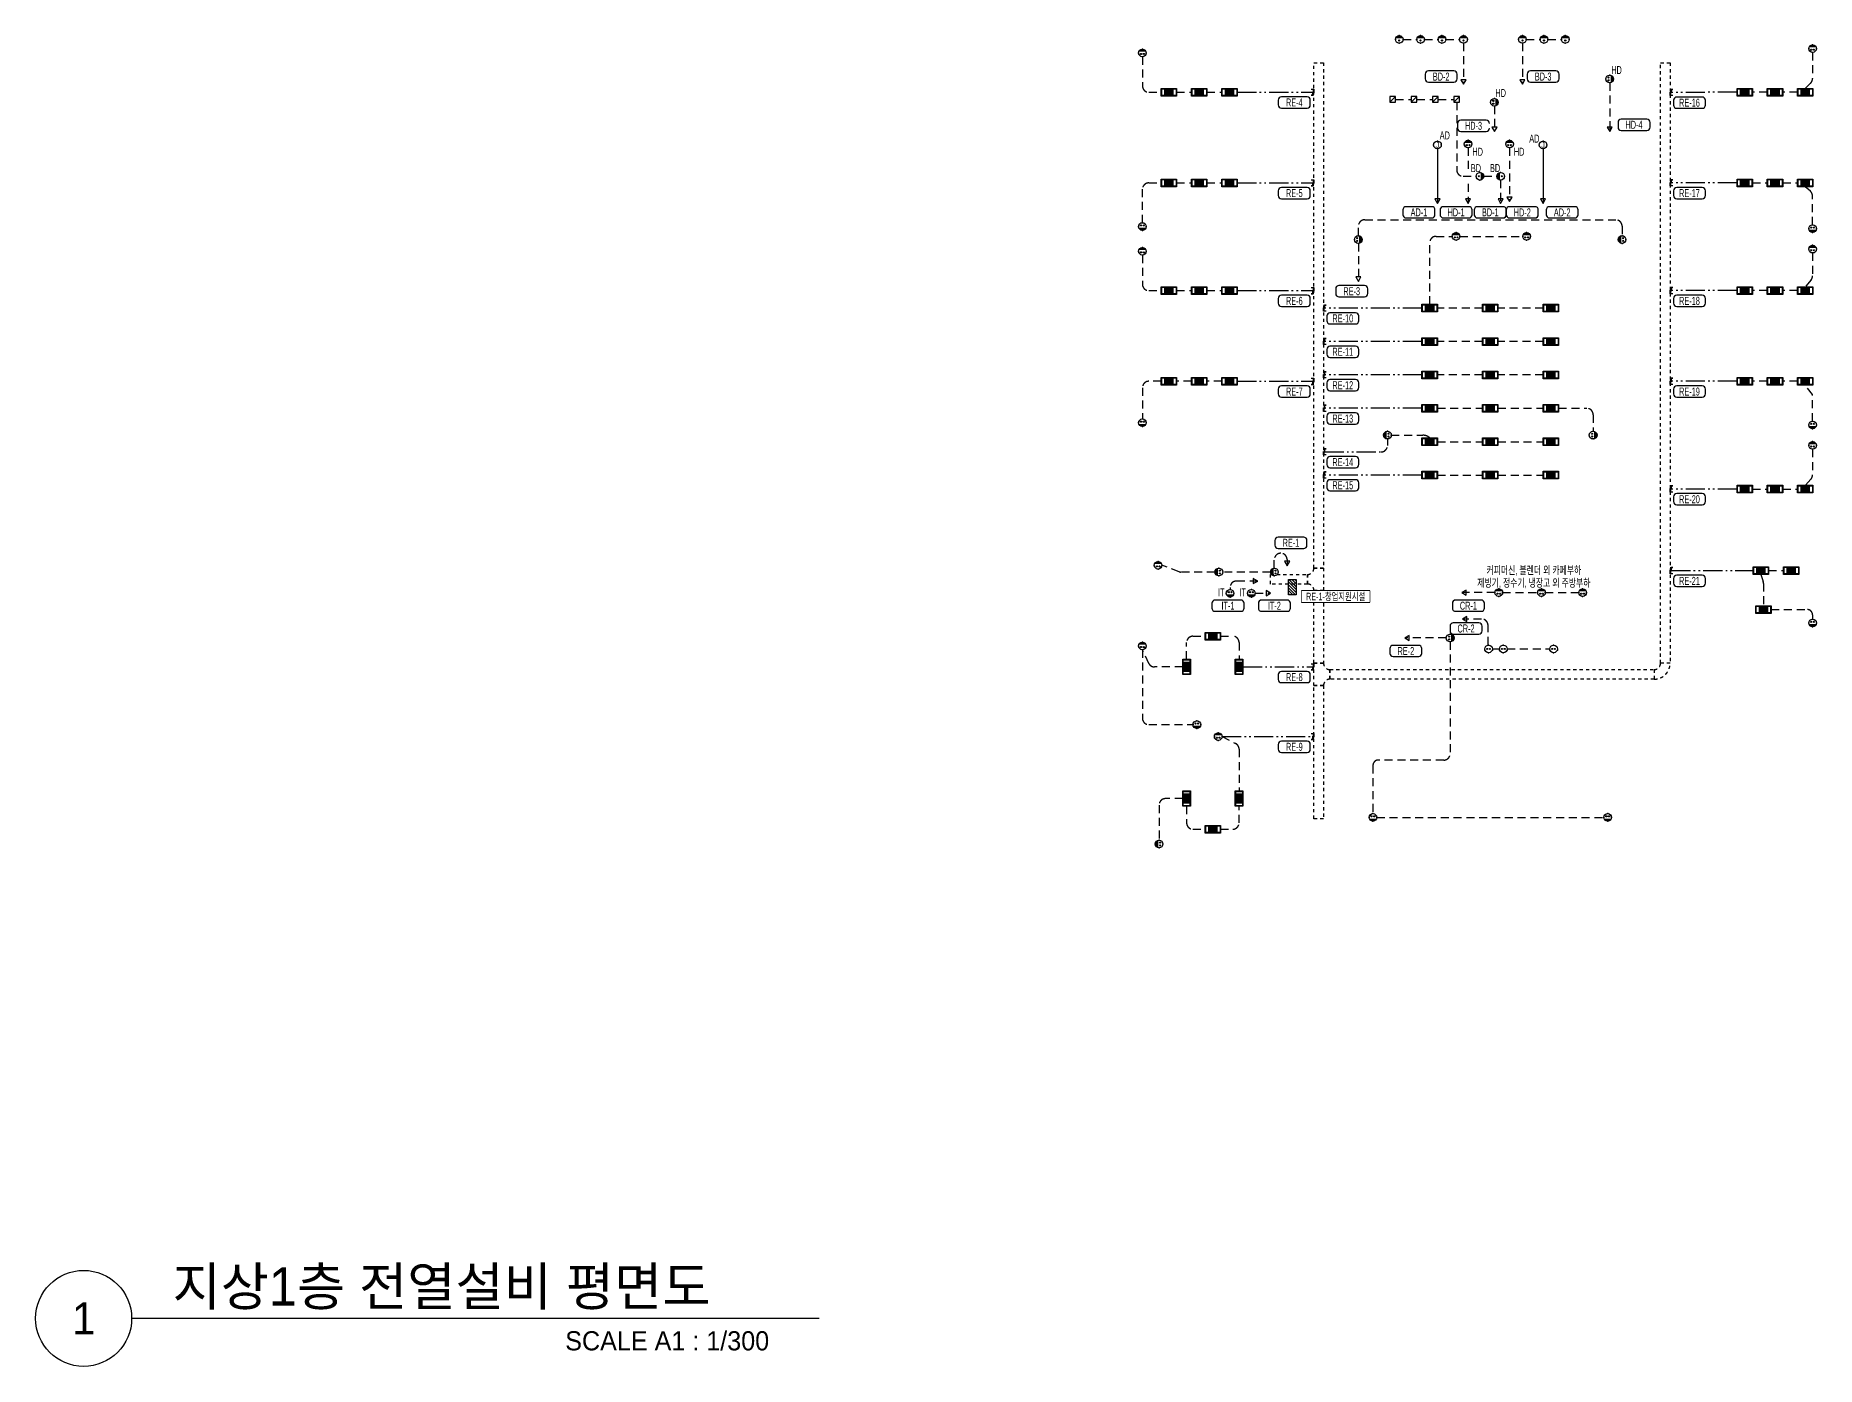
# Model space of a CAD drawing. Header units: millimetres. Extents: x 35956 to 501590, y -530175 to 1059940.
# Drawn here: x 93693 to 177134, y -347550 to -285165 of the extents above; entities that cross this region are included whole.
import ezdxf
from ezdxf.enums import TextEntityAlignment as Align

# ---------------------------------------------------------------- set-up
doc = ezdxf.new("R2010")
doc.units = ezdxf.units.MM
doc.header["$LTSCALE"] = 150
doc.set_wipeout_variables(frame=1)
for name, pattern in [('D1', [3, 1, -1, 1]), ('D2', [6.5, 2.5, -1.5, 2.5]), ('E6', [10, 6, -1, 0.5, -1, 0.5, -1])]:
    doc.linetypes.add(name, pattern=pattern)
doc.layers.get('Defpoints').update_dxf_attribs({"color": 161})
for name, color, linetype in [('------01 Distribution Panel', 3, 'Continuous'), ('------06 Receptacle', 6, 'Continuous'), ('------07 System Box', 6, 'Continuous'), ('-----20 General Symbol', 3, 'Continuous'), ('-----21 Embeded Wire in Ceiling or Wall', 4, 'Continuous'), ('-----22 Concealed Wire in Floor', 4, 'E6'), ('-----22 Embeded in Floor', 4, 'D2'), ('-----23 Concealed or Exposed Wire', 4, 'D1'), ('-----26 Electrical Cable Tray_Access Floor', 1, 'D1'), ('-----41 Drawing Title', 2, 'Continuous')]:
    doc.layers.add(name, color=color, linetype=linetype)
doc.styles.add('ELEC', font='')
doc.styles.get('ELEC').set_extended_font_data('Dotum')

# ---------------------------------------------------------------- blocks, each defined once
blk = doc.blocks.new('B02')
h = blk.add_hatch(color=256)
h.paths.add_polyline_path([(-136, 86, 0.632456), (136, 86)])
h.paths.add_polyline_path([(-75, 193, 1), (-32, 193, 1)])
h.paths.add_polyline_path([(32, 193, 1), (75, 193, 1)])
blk.add_line((-136, 86), (136, 86))
at = {"linetype": 'Continuous'}
blk.add_circle((0, 150), 150, dxfattribs=at)
for centre in [(-54, 193), (54, 193)]:
    blk.add_circle(centre, 21.4)
for p in [(-150, 150), (0, 300), (0, 0), (150, 150)]:
    blk.add_point(p)
blk = doc.blocks.new('B11')
h = blk.add_hatch(color=256)
h.dxf.hatch_style = 1
h.paths.add_polyline_path([(150, 150), (-150, 150), (-150, -150), (150, -150)])
at = {"linetype": 'Continuous'}
for points in [[(300, -150), (-300, -150), (-300, 150), (300, 150)], [(-150, 150), (150, 150), (150, -150), (-150, -150)]]:
    blk.add_lwpolyline(points, close=True, dxfattribs=at)
at = {"color": 1, "linetype": 'Continuous'}
for points in [[(-280, 130), (-170, 130), (-170, -130), (-280, -130)], [(170, 130), (280, 130), (280, -130), (170, -130)]]:
    blk.add_lwpolyline(points, close=True, dxfattribs=at)
blk = doc.blocks.new('B01')
h = blk.add_hatch(color=256)
h.paths.add_polyline_path([(21, 193, 1), (-21, 193, 1)])
h.paths.add_polyline_path([(-136, 86, 0.632456), (136, 86)])
blk.add_line((-136, 86), (136, 86))
at = {"linetype": 'Continuous'}
blk.add_circle((0, 150), 150, dxfattribs=at)
blk.add_circle((0, 193), 21.4)
for p in [(-150, 150), (0, 300), (0, 0), (150, 150)]:
    blk.add_point(p)
blk = doc.blocks.new('B17')
blk.add_line((112.5, 0), (-112.5, -225))
blk.add_lwpolyline([(112.5, 0), (-112.5, 0), (-112.5, -225), (112.5, -225)], close=True)
blk = doc.blocks.new('O04')
blk.add_circle((0, 0), 150)
for p in [(-150, 0), (0, 150), (150, 0), (0, -150)]:
    blk.add_point(p)
at = {"style": 'ELEC'}
blk.add_text('J', height=214, dxfattribs=at).set_placement((0, 0), align=Align.MIDDLE)
blk = doc.blocks.new('A02')
h = blk.add_hatch()
h.set_pattern_fill('ANSI31', color=256, scale=25, style=0)
h.set_pattern_definition([(45, (-2000, -19200), (-56.1266, 56.1266), [])])
h.paths.add_polyline_path([(-300, 300), (-300, 0), (300, 0), (300, 300)])
blk.add_lwpolyline([(300, 0), (-300, 0), (-300, 300), (300, 300)], close=True)
blk = doc.blocks.new('O07')
blk.add_lwpolyline([(-173, -100), (0, 0), (-173, 100)], close=True)
blk = doc.blocks.new('O08')
blk.add_hatch(color=256).paths.add_polyline_path([(-120, 51), (-120, 0), (120, 0), (120, 51)])
blk.add_lwpolyline([(120, 127.5), (120, 0), (-120, 0), (-120, 127.5), (-120, 51), (120, 51)])
blk = doc.blocks.new('A$C2ba48c73')
at = {"layer": '-----23 Concealed or Exposed Wire', "rotation": 180}
blk.add_blockref('O08', (0, 0), dxfattribs=at)
blk = doc.blocks.new('바닥 콘센트')
h = blk.add_hatch(color=256)
edge = h.paths.add_edge_path()
edge.add_arc((161708, -313902), 25.7, 0, 360)
edge = h.paths.add_edge_path()
edge.add_arc((161837, -313902), 25.7, 0, 360)
at = {"linetype": 'Continuous'}
blk.add_circle((161772, -313902), 180, dxfattribs=at)
for centre in [(161708, -313902), (161837, -313902)]:
    blk.add_circle(centre, 25.7)
for p in [(161772, -313722), (161592, -313954), (161772, -314082), (161952, -313954)]:
    blk.add_point(p)

msp = doc.modelspace()

# ---------------------------------------------------------------- linework, layer by layer
at = {"layer": '------01 Distribution Panel', "color": 1, "elevation": 0}
msp.add_lwpolyline([(153008, -311721), (156209, -311721), (156209, -311196), (153008, -311196)], close=True, dxfattribs=at)
at = {"layer": '-----21 Embeded Wire in Ceiling or Wall', "elevation": 0}
for points in [[(159379, -290470), (159379, -293030)], [(164328, -290470), (164328, -293030)]]:
    msp.add_lwpolyline(points, dxfattribs=at)
at = {"layer": '-----22 Concealed Wire in Floor'}
for points in [[(149994, -287820), (153589, -287820)], [(173414, -287820), (170282, -287830)], [(149994, -292070), (153589, -292070)], [(173414, -292070), (170282, -292070)], [(149994, -297120), (153589, -297120)], [(173414, -297120), (170282, -297120)], [(149994, -301370), (153589, -301370)], [(173414, -301370), (170282, -301370)], [(173414, -306420), (170282, -306420)], [(150265, -314756), (153589, -314756)]]:
    msp.add_lwpolyline(points, dxfattribs=at)
at = {"layer": '-----22 Concealed Wire in Floor', "elevation": 0}
for points in [[(158654, -297941), (154039, -297941)], [(158654, -299506), (154039, -299506)], [(158654, -301071), (154039, -301071)], [(158654, -302636), (154039, -302636)], [(158654, -305766), (154039, -305766)]]:
    msp.add_lwpolyline(points, dxfattribs=at)
at = {"layer": '-----22 Embeded in Floor'}
for p, q in [((162433, -311275), (164072, -311275)), ((164432, -311275), (166001, -311275)), ((161952, -313915), (162284, -313915)), ((162644, -313915), (164639, -313915))]:
    msp.add_line(p, q, dxfattribs=at)
for points in [[(157769, -285345), (158409, -285345)], [(158769, -285345), (159409, -285345)], [(159769, -285345), (160419, -285345)], [(163539, -285345), (164189, -285345)], [(164549, -285345), (165189, -285345)], [(160599, -285525), (160599, -287441)], [(163359, -285525), (163359, -287441)], [(147154, -287820), (147854, -287820)], [(148574, -287820), (149274, -287820)], [(167449, -287375), (167449, -289664)], [(174834, -287820), (174134, -287820)], [(176254, -287820), (175554, -287820)], [(157414, -288154), (158144, -288154)], [(158414, -288154), (159144, -288154)], [(159414, -288154), (160144, -288154)], [(162049, -288469), (162049, -289664)], [(160814, -290430), (160814, -291474)], [(162756, -290430), (162752, -292940)], [(161549, -291757), (162159, -291757)], [(162339, -291937), (162339, -293030)], [(147154, -292070), (147854, -292070)], [(148574, -292070), (149274, -292070)], [(160814, -292120), (160814, -293030)], [(174134, -292070), (174834, -292070)], [(175554, -292070), (176254, -292070)], [(155671, -294905), (155671, -296688)], [(160433, -294575), (163374, -294575)], [(147154, -297120), (147854, -297120)], [(148574, -297120), (149274, -297120)], [(174834, -297120), (174134, -297120)], [(176254, -297120), (175554, -297120)], [(161494, -297941), (159374, -297941)], [(164334, -297941), (162214, -297941)], [(161494, -299506), (159374, -299506)], [(164334, -299506), (162214, -299506)], [(161494, -301071), (159374, -301071)], [(164334, -301071), (162214, -301071)], [(147854, -301370), (147154, -301370)], [(149274, -301370), (148574, -301370)], [(174834, -301370), (174134, -301370)], [(176254, -301370), (175554, -301370)], [(176954, -303235), (176954, -301984), (176614, -301550)], [(159374, -302636), (161494, -302636)], [(162214, -302636), (164334, -302636)], [(159374, -304201), (161494, -304201)], [(162214, -304201), (164334, -304201)], [(159374, -305766), (161494, -305766)], [(162214, -305766), (164334, -305766)], [(174134, -306420), (174834, -306420)], [(175554, -306420), (176254, -306420)], [(151554, -310311), (149404, -310311)], [(174894, -310245), (175594, -310245)], [(150838, -311305), (151555, -311305)], [(162073, -311275), (160518, -311275)], [(159794, -313402), (157842, -313402)], [(156534, -321815), (167174, -321815)]]:
    msp.add_lwpolyline(points, dxfattribs=at)
for points in [[(145554, -286155), (145554, -287520, 0.414214), (145854, -287820), (146434, -287820)], [(176954, -285955), (176954, -287178, -0.200058), (176865, -287391), (176614, -287640)], [(160279, -288289), (160279, -291457, 0.414214), (160579, -291757), (161181, -291757)], [(145554, -293935), (145554, -292370), (145554, -292370, -0.414214), (145854, -292070), (146434, -292070)], [(176954, -294035), (176954, -292688, 0.213356), (176854, -292465), (176614, -292250)], [(159014, -297761), (159014, -294875, -0.414214), (159314, -294575), (160073, -294575)], [(176954, -295355), (176954, -296427, -0.176663), (176883, -296620), (176614, -296940)], [(145554, -295455), (145554, -296820, 0.414214), (145854, -297120), (146434, -297120)], [(146434, -301370), (145854, -301370, 0.414214), (145554, -301670), (145554, -303135)], [(165054, -302636), (166374, -302636, -0.414214), (166674, -302936), (166674, -303715)], [(157036, -304075), (157036, -304381, -0.414214), (156736, -304681)], [(157216, -303895), (158686, -303895, -0.056382), (158742, -303901, -0.159553), (159014, -304021)], [(176954, -304555), (176954, -305758, -0.190137), (176873, -305963), (176614, -306240)], [(151734, -310131), (151734, -309731, -0.414214), (152034, -309431), (152034, -309431, -0.414214), (152334, -309731), (152334, -310014)], [(148954, -310311), (147360, -310311, -0.07485), (147271, -310298), (146469, -309995)], [(150957, -310735), (149961, -310735, 0.414214), (149661, -311035), (149661, -311125)], [(174534, -310425), (174640, -310755, -0.077649), (174654, -310847), (174654, -310847), (174654, -311890)], [(175014, -312070), (176704, -312070, -0.414214), (176954, -312320), (176954, -312345), (176954, -312519)], [(147623, -314396), (147623, -313621, -0.414214), (147923, -313321), (148494, -313321)], [(149214, -313321), (149785, -313321, -0.414214), (150085, -313621), (150085, -314396)], [(147443, -314756), (146117, -314756, -0.273213), (145855, -314601), (145554, -313955), (145554, -317165, 0.414214), (145854, -317465), (147924, -317465)], [(149284, -318025), (149922, -318353, -0.281149), (150085, -318620), (150085, -320574)], [(147443, -320934), (146634, -320934, 0.414214), (146334, -321234), (146334, -322882)], [(147623, -321294), (147623, -322069, 0.414214), (147923, -322369), (148494, -322369)], [(149214, -322369), (149785, -322369, 0.414214), (150085, -322069), (150085, -321294)]]:
    msp.add_lwpolyline(points, format="xyb", dxfattribs=at)
at = {"layer": '-----26 Electrical Cable Tray_Access Floor', "elevation": 0}
for points in [[(153589, -286439), (154039, -286439), (154039, -310125), (153589, -310125)], [(169832, -286439), (170282, -286439), (170282, -314584), (169832, -314584)], [(151554, -310875), (151554, -310425), (153289, -310425), (153289, -310875)], [(153589, -311175), (154039, -311175), (154039, -314584), (153589, -314584)], [(154339, -315334), (154339, -314884), (169532, -314884), (169532, -315334)], [(153589, -315634), (154039, -315634), (154039, -321876), (153589, -321876)]]:
    msp.add_lwpolyline(points, close=True, dxfattribs=at)
for points in [[(153589, -310125), (154039, -310125), (154039, -310125), (154039, -311175), (153589, -311175, 0.414214), (153289, -310875), (153289, -310425), (153289, -310425, 0.414214)], [(154039, -315634), (153589, -315634), (153589, -315634), (153589, -314584), (154039, -314584, 0.414214), (154339, -314884), (154339, -315334), (154339, -315334, 0.414214)], [(169832, -314584), (169832, -314584, -0.414214), (169532, -314884), (169532, -314884), (169532, -315334, 0.414214), (170282, -314584)]]:
    msp.add_lwpolyline(points, format="xyb", close=True, dxfattribs=at)
at = {"layer": '-----41 Drawing Title', "color": 7}
msp.add_line((130407, -345300), (98193, -345300), dxfattribs=at)
msp.add_circle((95943, -345300), 2250, dxfattribs=at)

# ---------------------------------------------------------------- block references
at = {"layer": '------01 Distribution Panel', "xscale": 1.2, "yscale": 1.2, "zscale": 1.2, "rotation": 90}
msp.add_blockref('A02', (152754, -311025), dxfattribs=at)
at = {"layer": '------06 Receptacle', "xscale": 1.2, "yscale": 1.2, "zscale": 1.2}
for name, p, rotation in [('B01', (157589, -285165), 180), ('B01', (158589, -285165), 180), ('B01', (159589, -285165), 180), ('B01', (160599, -285165), 180), ('B01', (163359, -285165), 180), ('B01', (164369, -285165), 180), ('B01', (165369, -285165), 180), ('B02', (145554, -285795), 180.0000009445702), ('B02', (176954, -285595), 180.0000009445701), ('B02', (167629, -287195), 90.00000094457019), ('B02', (162229, -288289), 90.00000094457019), ('B02', (160814, -290070), 180.0000009445701), ('B02', (162756, -290070), 180.0000009445701), ('B01', (161549, -291757), 89.99999999999999), ('B01', (162159, -291757), 270), ('B02', (145554, -294295), 9.445702243762243e-07), ('B02', (155851, -294725), 90.00000094457022), ('B02', (160253, -294395), 180.0000009445701), ('B02', (163554, -294395), 180.0000009445701), ('B02', (167851, -294725), 270.0000009445702), ('B02', (176954, -294395), 9.445701225984747e-07), ('B02', (145554, -295095), 180.0000009445702), ('B02', (176954, -294995), 180.0000009445701), ('B02', (145554, -303495), 9.445701734873494e-07), ('B02', (156856, -303895), 270.0000009445702), ('B02', (166854, -303895), 90.00000094457022), ('B02', (176954, -303595), 9.445701225984747e-07), ('B02', (176954, -304195), 180.0000009445701), ('B02', (146289, -309815), 180.0000009445701), ('B02', (148954, -310311), 270.0000009445702), ('B02', (151554, -310311), 270.0000009445702), ('B02', (149661, -311485), 9.445701734873494e-07), ('B02', (150658, -311485), 9.445701734873494e-07), ('B02', (162253, -311095), 180), ('B02', (164252, -311095), 180), ('B02', (166181, -311095), 180), ('B02', (176954, -312879), 9.445702116540062e-07), ('B02', (145554, -313595), 180), ('B02', (160154, -313402), 90.00000094457022), ('B02', (149104, -317845), 180), ('B02', (146154, -323062), 270)]:
    msp.add_blockref(name, p, dxfattribs=dict(at, rotation=rotation))
for name, p in [('B17', (157279, -288019)), ('B17', (158279, -288019)), ('B17', (159279, -288019)), ('B17', (160279, -288019)), ('B02', (148104, -317645)), ('B02', (156354, -321995)), ('B02', (167354, -321995))]:
    msp.add_blockref(name, p, dxfattribs=at)
at = {"layer": '------06 Receptacle'}
for p in [(0, -13), (692, -13), (3046, -13)]:
    msp.add_blockref('바닥 콘센트', p, dxfattribs=at)
at = {"layer": '------07 System Box', "xscale": 1.2, "yscale": 1.2, "zscale": 1.2}
for p in [(146794, -287820), (148214, -287820), (149634, -287820), (173774, -287820), (175194, -287820), (176614, -287820), (146794, -292070), (148214, -292070), (149634, -292070), (173774, -292070), (175194, -292070), (176614, -292070), (146794, -297120), (148214, -297120), (149634, -297120), (173774, -297120), (175194, -297120), (176614, -297120), (159014, -297941), (161854, -297941), (164694, -297941), (159014, -299506), (161854, -299506), (164694, -299506), (146794, -301370), (148214, -301370), (149634, -301370), (159014, -301071), (161854, -301071), (164694, -301071), (173774, -301370), (175194, -301370), (176614, -301370), (159014, -302636), (161854, -302636), (164694, -302636), (159014, -304201), (161854, -304201), (164694, -304201), (159014, -305766), (161854, -305766), (164694, -305766), (173774, -306420), (175194, -306420), (176614, -306420), (174534, -310245), (175954, -310245), (174654, -312070), (148854, -322369)]:
    msp.add_blockref('B11', p, dxfattribs=at)
for p, rotation in [((148854, -313321), 180), ((147623, -314756), 90), ((150085, -314756), 90), ((147623, -320934), 270), ((150085, -320934), 270)]:
    msp.add_blockref('B11', p, dxfattribs=dict(at, rotation=rotation))
at = {"layer": '-----20 General Symbol', "xscale": 1.2, "yscale": 1.2, "zscale": 1.2}
for p in [(159379, -290290), (164328, -290290)]:
    msp.add_blockref('O04', p, dxfattribs=at)
at = {"layer": '-----22 Concealed Wire in Floor', "xscale": 1.2}
for p, rotation in [((153589, -287820), 270), ((170282, -287830), 89.99999999999999), ((153589, -292070), 270), ((170282, -292070), 89.99999999999999), ((153589, -297120), 270), ((170282, -297120), 89.99999999999999), ((154039, -297941), 89.99999999999999), ((154039, -299506), 89.99999999999999), ((154039, -301071), 89.99999999999999), ((153589, -301370), 270), ((170282, -301370), 89.99999999999999), ((154039, -302636), 89.99999999999999), ((154039, -304681), 89.99999999999999), ((154039, -305766), 89.99999999999999), ((170282, -306420), 89.99999999999999), ((170282, -310245), 89.99999999999999), ((153589, -314756), 270), ((153589, -318025), 270)]:
    msp.add_blockref('A$C2ba48c73', p, dxfattribs=dict(at, rotation=rotation))
at = {"layer": '-----22 Embeded in Floor', "xscale": 1.2, "yscale": 1.2, "zscale": 1.2}
for p, rotation in [((160599, -287441), 270), ((163359, -287441), 270), ((162049, -289664), 270), ((167449, -289664), 270), ((159379, -293030), 270), ((160814, -293030), 270), ((162339, -293030), 270), ((162752, -292940), 270), ((164328, -293030), 270), ((155671, -296688), 269.9999999999999), ((152334, -310014), 269.9999999999999), ((160518, -311275), 180), ((160549, -312515), 180), ((157842, -313402), 180)]:
    msp.add_blockref('O07', p, dxfattribs=dict(at, rotation=rotation))
for p in [(150957, -310735), (151555, -311305)]:
    msp.add_blockref('O07', p, dxfattribs=at)

# ---------------------------------------------------------------- texts
at = {"layer": '------06 Receptacle', "style": 'ELEC', "width": 0.7}
for s, p in [('HD', (167770, -286779)), ('HD', (162342, -287855)), ('BD', (161183, -291379)), ('HD', (161263, -290609)), ('BD', (162079, -291374)), ('HD', (163205, -290609))]:
    msp.add_text(s, height=375, dxfattribs=at).set_placement(p, align=Align.MIDDLE)
at = {"layer": '-----20 General Symbol', "style": 'ELEC', "width": 0.7}
msp.add_text('AD', height=375, dxfattribs=at).set_placement((163918, -289994), align=Align.MIDDLE)
at = {"layer": '-----41 Drawing Title', "color": 2, "style": 'ELEC'}
msp.add_text('지상1층 전열설비 평면도', height=1800, dxfattribs=at).set_placement((100110, -344700))
at = {"layer": '-----41 Drawing Title', "color": 7, "style": 'ELEC'}
msp.add_text('1', height=1500, dxfattribs=at).set_placement((95943, -345300), align=Align.MIDDLE)
at = {"layer": '-----41 Drawing Title', "style": 'ELEC'}
msp.add_text('SCALE A1 : 1/300', height=900, dxfattribs=at).set_placement((128064, -346800), align=Align.RIGHT)
at = {"layer": 'Defpoints', "style": 'ELEC', "width": 0.7}
for s, p in [('커피머신, 블렌더 외 카페부하', (163895, -310233)), ('제빙기, 정수기, 냉장고 외 주방부하', (163895, -310826))]:
    msp.add_text(s, height=375, dxfattribs=at).set_placement(p, align=Align.MIDDLE)

# ---------------------------------------------------------------- next in the draw order: wipeouts: each hides what was drawn before it
at = {"color": 1}
msp.add_wipeout([(153008, -311721), (156209, -311721), (156209, -311196), (153008, -311196)], dxfattribs=at).dxf.layer = '------01 Distribution Panel'
at = {"color": 1, "linetype": 'Continuous'}
for points in [[(158803, -287197), (158805, -287221), (158811, -287244), (158820, -287266), (158832, -287286), (158847, -287304), (158865, -287319), (158885, -287331), (158907, -287340), (158930, -287346), (158953, -287347), (160153, -287347), (160177, -287346), (160200, -287340), (160221, -287331), (160242, -287319), (160259, -287304), (160275, -287286), (160287, -287266), (160296, -287244), (160301, -287221), (160303, -287197), (160303, -286972), (160301, -286949), (160296, -286926), (160287, -286904), (160275, -286884), (160259, -286866), (160242, -286851), (160221, -286839), (160200, -286830), (160177, -286824), (160153, -286822), (158953, -286822), (158930, -286824), (158907, -286830), (158885, -286839), (158865, -286851), (158847, -286866), (158832, -286884), (158820, -286904), (158811, -286926), (158805, -286949), (158803, -286972)], [(163581, -287197), (163583, -287221), (163588, -287244), (163597, -287266), (163609, -287286), (163625, -287304), (163643, -287319), (163663, -287331), (163684, -287340), (163707, -287346), (163731, -287347), (164931, -287347), (164954, -287346), (164977, -287340), (164999, -287331), (165019, -287319), (165037, -287304), (165052, -287286), (165064, -287266), (165073, -287244), (165079, -287221), (165081, -287197), (165081, -286972), (165079, -286949), (165073, -286926), (165064, -286904), (165052, -286884), (165037, -286866), (165019, -286851), (164999, -286839), (164977, -286830), (164954, -286824), (164931, -286822), (163731, -286822), (163707, -286824), (163684, -286830), (163663, -286839), (163643, -286851), (163625, -286866), (163609, -286884), (163597, -286904), (163588, -286926), (163583, -286949), (163581, -286972)], [(151921, -288412), (151923, -288435), (151928, -288458), (151937, -288480), (151950, -288500), (151965, -288518), (151983, -288533), (152003, -288545), (152025, -288554), (152048, -288560), (152071, -288562), (153271, -288562), (153295, -288560), (153317, -288554), (153339, -288545), (153359, -288533), (153377, -288518), (153392, -288500), (153405, -288480), (153414, -288458), (153419, -288435), (153421, -288412), (153421, -288187), (153419, -288163), (153414, -288140), (153405, -288119), (153392, -288099), (153377, -288081), (153359, -288065), (153339, -288053), (153317, -288044), (153295, -288039), (153271, -288037), (152071, -288037), (152048, -288039), (152025, -288044), (152003, -288053), (151983, -288065), (151965, -288081), (151950, -288099), (151937, -288119), (151928, -288140), (151923, -288163), (151921, -288187)], [(171937, -288422), (171935, -288445), (171929, -288468), (171920, -288490), (171908, -288510), (171893, -288528), (171875, -288543), (171855, -288555), (171833, -288564), (171810, -288570), (171787, -288572), (170587, -288572), (170563, -288570), (170540, -288564), (170519, -288555), (170499, -288543), (170481, -288528), (170465, -288510), (170453, -288490), (170444, -288468), (170439, -288445), (170437, -288422), (170437, -288197), (170439, -288173), (170444, -288150), (170453, -288129), (170465, -288109), (170481, -288091), (170499, -288075), (170519, -288063), (170540, -288054), (170563, -288049), (170587, -288047), (171787, -288047), (171810, -288049), (171833, -288054), (171855, -288063), (171875, -288075), (171893, -288091), (171908, -288109), (171920, -288129), (171929, -288150), (171935, -288173), (171937, -288197)], [(160317, -289503), (160319, -289527), (160324, -289550), (160333, -289571), (160345, -289591), (160361, -289609), (160379, -289625), (160399, -289637), (160420, -289646), (160443, -289651), (160467, -289653), (161667, -289653), (161690, -289651), (161713, -289646), (161735, -289637), (161755, -289625), (161773, -289609), (161788, -289591), (161800, -289571), (161809, -289550), (161815, -289527), (161817, -289503), (161817, -289278), (161815, -289255), (161809, -289232), (161800, -289210), (161788, -289190), (161773, -289172), (161755, -289157), (161735, -289145), (161713, -289136), (161690, -289130), (161667, -289128), (160467, -289128), (160443, -289130), (160420, -289136), (160399, -289145), (160379, -289157), (160361, -289172), (160345, -289190), (160333, -289210), (160324, -289232), (160319, -289255), (160317, -289278)], [(167839, -289458), (167841, -289482), (167847, -289505), (167856, -289526), (167868, -289546), (167883, -289564), (167901, -289580), (167921, -289592), (167943, -289601), (167966, -289606), (167989, -289608), (169189, -289608), (169213, -289606), (169236, -289601), (169257, -289592), (169278, -289580), (169295, -289564), (169311, -289546), (169323, -289526), (169332, -289505), (169338, -289482), (169339, -289458), (169339, -289233), (169338, -289210), (169332, -289187), (169323, -289165), (169311, -289145), (169295, -289127), (169278, -289112), (169257, -289100), (169236, -289091), (169213, -289085), (169189, -289083), (167989, -289083), (167966, -289085), (167943, -289091), (167921, -289100), (167901, -289112), (167883, -289127), (167868, -289145), (167856, -289165), (167847, -289187), (167841, -289210), (167839, -289233)], [(151921, -292662), (151923, -292685), (151928, -292708), (151937, -292730), (151950, -292750), (151965, -292768), (151983, -292783), (152003, -292795), (152025, -292804), (152048, -292810), (152071, -292812), (153271, -292812), (153295, -292810), (153317, -292804), (153339, -292795), (153359, -292783), (153377, -292768), (153392, -292750), (153405, -292730), (153414, -292708), (153419, -292685), (153421, -292662), (153421, -292437), (153419, -292413), (153414, -292390), (153405, -292369), (153392, -292349), (153377, -292331), (153359, -292315), (153339, -292303), (153317, -292294), (153295, -292289), (153271, -292287), (152071, -292287), (152048, -292289), (152025, -292294), (152003, -292303), (151983, -292315), (151965, -292331), (151950, -292349), (151937, -292369), (151928, -292390), (151923, -292413), (151921, -292437)], [(171937, -292662), (171935, -292685), (171929, -292708), (171920, -292730), (171908, -292750), (171893, -292768), (171875, -292783), (171855, -292795), (171833, -292804), (171810, -292810), (171787, -292812), (170587, -292812), (170563, -292810), (170540, -292804), (170519, -292795), (170499, -292783), (170481, -292768), (170465, -292750), (170453, -292730), (170444, -292708), (170439, -292685), (170437, -292662), (170437, -292437), (170439, -292413), (170444, -292390), (170453, -292369), (170465, -292349), (170481, -292331), (170499, -292315), (170519, -292303), (170540, -292294), (170563, -292289), (170587, -292287), (171787, -292287), (171810, -292289), (171833, -292294), (171855, -292303), (171875, -292315), (171893, -292331), (171908, -292349), (171920, -292369), (171929, -292390), (171935, -292413), (171937, -292437)], [(157763, -293562), (157765, -293585), (157770, -293608), (157779, -293630), (157792, -293650), (157807, -293668), (157825, -293683), (157845, -293696), (157867, -293705), (157890, -293710), (157913, -293712), (159113, -293712), (159137, -293710), (159159, -293705), (159181, -293696), (159201, -293683), (159219, -293668), (159234, -293650), (159247, -293630), (159256, -293608), (159261, -293585), (159263, -293562), (159263, -293337), (159261, -293314), (159256, -293291), (159247, -293269), (159234, -293249), (159219, -293231), (159201, -293216), (159181, -293203), (159159, -293194), (159137, -293189), (159113, -293187), (157913, -293187), (157890, -293189), (157867, -293194), (157845, -293203), (157825, -293216), (157807, -293231), (157792, -293249), (157779, -293269), (157770, -293291), (157765, -293314), (157763, -293337)], [(154610, -297260), (154612, -297284), (154618, -297307), (154627, -297328), (154639, -297348), (154654, -297366), (154672, -297382), (154692, -297394), (154714, -297403), (154737, -297408), (154760, -297410), (155960, -297410), (155984, -297408), (156007, -297403), (156029, -297394), (156049, -297382), (156066, -297366), (156082, -297348), (156094, -297328), (156103, -297307), (156109, -297284), (156110, -297260), (156110, -297035), (156109, -297012), (156103, -296989), (156094, -296967), (156082, -296947), (156066, -296929), (156049, -296914), (156029, -296902), (156007, -296893), (155984, -296887), (155960, -296885), (154760, -296885), (154737, -296887), (154714, -296893), (154692, -296902), (154672, -296914), (154654, -296929), (154639, -296947), (154627, -296967), (154618, -296989), (154612, -297012), (154610, -297035)], [(151921, -297712), (151923, -297735), (151928, -297758), (151937, -297780), (151950, -297800), (151965, -297818), (151983, -297833), (152003, -297845), (152025, -297854), (152048, -297860), (152071, -297862), (153271, -297862), (153295, -297860), (153317, -297854), (153339, -297845), (153359, -297833), (153377, -297818), (153392, -297800), (153405, -297780), (153414, -297758), (153419, -297735), (153421, -297712), (153421, -297487), (153419, -297463), (153414, -297440), (153405, -297419), (153392, -297399), (153377, -297381), (153359, -297365), (153339, -297353), (153317, -297344), (153295, -297339), (153271, -297337), (152071, -297337), (152048, -297339), (152025, -297344), (152003, -297353), (151983, -297365), (151965, -297381), (151950, -297399), (151937, -297419), (151928, -297440), (151923, -297463), (151921, -297487)], [(171937, -297712), (171935, -297735), (171929, -297758), (171920, -297780), (171908, -297800), (171893, -297818), (171875, -297833), (171855, -297845), (171833, -297854), (171810, -297860), (171787, -297862), (170587, -297862), (170563, -297860), (170540, -297854), (170519, -297845), (170499, -297833), (170481, -297818), (170465, -297800), (170453, -297780), (170444, -297758), (170439, -297735), (170437, -297712), (170437, -297487), (170439, -297463), (170444, -297440), (170453, -297419), (170465, -297399), (170481, -297381), (170499, -297365), (170519, -297353), (170540, -297344), (170563, -297339), (170587, -297337), (171787, -297337), (171810, -297339), (171833, -297344), (171855, -297353), (171875, -297365), (171893, -297381), (171908, -297399), (171920, -297419), (171929, -297440), (171935, -297463), (171937, -297487)], [(155693, -298533), (155691, -298557), (155686, -298579), (155677, -298601), (155665, -298621), (155649, -298639), (155631, -298654), (155611, -298667), (155590, -298676), (155567, -298681), (155543, -298683), (154343, -298683), (154320, -298681), (154297, -298676), (154275, -298667), (154255, -298654), (154237, -298639), (154222, -298621), (154210, -298601), (154201, -298579), (154195, -298557), (154193, -298533), (154193, -298308), (154195, -298285), (154201, -298262), (154210, -298240), (154222, -298220), (154237, -298202), (154255, -298187), (154275, -298174), (154297, -298165), (154320, -298160), (154343, -298158), (155543, -298158), (155567, -298160), (155590, -298165), (155611, -298174), (155631, -298187), (155649, -298202), (155665, -298220), (155677, -298240), (155686, -298262), (155691, -298285), (155693, -298308)], [(155693, -300098), (155691, -300122), (155686, -300144), (155677, -300166), (155665, -300186), (155649, -300204), (155631, -300219), (155611, -300232), (155590, -300241), (155567, -300246), (155543, -300248), (154343, -300248), (154320, -300246), (154297, -300241), (154275, -300232), (154255, -300219), (154237, -300204), (154222, -300186), (154210, -300166), (154201, -300144), (154195, -300122), (154193, -300098), (154193, -299873), (154195, -299850), (154201, -299827), (154210, -299805), (154222, -299785), (154237, -299767), (154255, -299752), (154275, -299739), (154297, -299730), (154320, -299725), (154343, -299723), (155543, -299723), (155567, -299725), (155590, -299730), (155611, -299739), (155631, -299752), (155649, -299767), (155665, -299785), (155677, -299805), (155686, -299827), (155691, -299850), (155693, -299873)], [(151921, -301962), (151923, -301985), (151928, -302008), (151937, -302030), (151950, -302050), (151965, -302068), (151983, -302083), (152003, -302095), (152025, -302104), (152048, -302110), (152071, -302112), (153271, -302112), (153295, -302110), (153317, -302104), (153339, -302095), (153359, -302083), (153377, -302068), (153392, -302050), (153405, -302030), (153414, -302008), (153419, -301985), (153421, -301962), (153421, -301737), (153419, -301713), (153414, -301690), (153405, -301669), (153392, -301649), (153377, -301631), (153359, -301615), (153339, -301603), (153317, -301594), (153295, -301589), (153271, -301587), (152071, -301587), (152048, -301589), (152025, -301594), (152003, -301603), (151983, -301615), (151965, -301631), (151950, -301649), (151937, -301669), (151928, -301690), (151923, -301713), (151921, -301737)], [(155693, -301663), (155691, -301687), (155686, -301709), (155677, -301731), (155665, -301751), (155649, -301769), (155631, -301784), (155611, -301797), (155590, -301806), (155567, -301811), (155543, -301813), (154343, -301813), (154320, -301811), (154297, -301806), (154275, -301797), (154255, -301784), (154237, -301769), (154222, -301751), (154210, -301731), (154201, -301709), (154195, -301687), (154193, -301663), (154193, -301438), (154195, -301415), (154201, -301392), (154210, -301370), (154222, -301350), (154237, -301332), (154255, -301317), (154275, -301304), (154297, -301295), (154320, -301290), (154343, -301288), (155543, -301288), (155567, -301290), (155590, -301295), (155611, -301304), (155631, -301317), (155649, -301332), (155665, -301350), (155677, -301370), (155686, -301392), (155691, -301415), (155693, -301438)], [(171937, -301962), (171935, -301985), (171929, -302008), (171920, -302030), (171908, -302050), (171893, -302068), (171875, -302083), (171855, -302095), (171833, -302104), (171810, -302110), (171787, -302112), (170587, -302112), (170563, -302110), (170540, -302104), (170519, -302095), (170499, -302083), (170481, -302068), (170465, -302050), (170453, -302030), (170444, -302008), (170439, -301985), (170437, -301962), (170437, -301737), (170439, -301713), (170444, -301690), (170453, -301669), (170465, -301649), (170481, -301631), (170499, -301615), (170519, -301603), (170540, -301594), (170563, -301589), (170587, -301587), (171787, -301587), (171810, -301589), (171833, -301594), (171855, -301603), (171875, -301615), (171893, -301631), (171908, -301649), (171920, -301669), (171929, -301690), (171935, -301713), (171937, -301737)], [(155693, -303228), (155691, -303252), (155686, -303274), (155677, -303296), (155665, -303316), (155649, -303334), (155631, -303349), (155611, -303362), (155590, -303371), (155567, -303376), (155543, -303378), (154343, -303378), (154320, -303376), (154297, -303371), (154275, -303362), (154255, -303349), (154237, -303334), (154222, -303316), (154210, -303296), (154201, -303274), (154195, -303252), (154193, -303228), (154193, -303003), (154195, -302980), (154201, -302957), (154210, -302935), (154222, -302915), (154237, -302897), (154255, -302882), (154275, -302869), (154297, -302860), (154320, -302855), (154343, -302853), (155543, -302853), (155567, -302855), (155590, -302860), (155611, -302869), (155631, -302882), (155649, -302897), (155665, -302915), (155677, -302935), (155686, -302957), (155691, -302980), (155693, -303003)], [(155693, -305273), (155691, -305297), (155686, -305319), (155677, -305341), (155665, -305361), (155649, -305379), (155631, -305394), (155611, -305407), (155590, -305416), (155567, -305421), (155543, -305423), (154343, -305423), (154320, -305421), (154297, -305416), (154275, -305407), (154255, -305394), (154237, -305379), (154222, -305361), (154210, -305341), (154201, -305319), (154195, -305297), (154193, -305273), (154193, -305048), (154195, -305025), (154201, -305002), (154210, -304980), (154222, -304960), (154237, -304942), (154255, -304927), (154275, -304914), (154297, -304905), (154320, -304900), (154343, -304898), (155543, -304898), (155567, -304900), (155590, -304905), (155611, -304914), (155631, -304927), (155649, -304942), (155665, -304960), (155677, -304980), (155686, -305002), (155691, -305025), (155693, -305048)], [(155693, -306358), (155691, -306382), (155686, -306404), (155677, -306426), (155665, -306446), (155649, -306464), (155631, -306479), (155611, -306492), (155590, -306501), (155567, -306506), (155543, -306508), (154343, -306508), (154320, -306506), (154297, -306501), (154275, -306492), (154255, -306479), (154237, -306464), (154222, -306446), (154210, -306426), (154201, -306404), (154195, -306382), (154193, -306358), (154193, -306133), (154195, -306110), (154201, -306087), (154210, -306065), (154222, -306045), (154237, -306027), (154255, -306012), (154275, -305999), (154297, -305990), (154320, -305985), (154343, -305983), (155543, -305983), (155567, -305985), (155590, -305990), (155611, -305999), (155631, -306012), (155649, -306027), (155665, -306045), (155677, -306065), (155686, -306087), (155691, -306110), (155693, -306133)], [(171937, -307012), (171935, -307035), (171929, -307058), (171920, -307080), (171908, -307100), (171893, -307118), (171875, -307133), (171855, -307145), (171833, -307154), (171810, -307160), (171787, -307162), (170587, -307162), (170563, -307160), (170540, -307154), (170519, -307145), (170499, -307133), (170481, -307118), (170465, -307100), (170453, -307080), (170444, -307058), (170439, -307035), (170437, -307012), (170437, -306787), (170439, -306763), (170444, -306740), (170453, -306719), (170465, -306699), (170481, -306681), (170499, -306665), (170519, -306653), (170540, -306644), (170563, -306639), (170587, -306637), (171787, -306637), (171810, -306639), (171833, -306644), (171855, -306653), (171875, -306665), (171893, -306681), (171908, -306699), (171920, -306719), (171929, -306740), (171935, -306763), (171937, -306787)], [(151764, -309053), (151766, -309077), (151772, -309099), (151781, -309121), (151793, -309141), (151808, -309159), (151826, -309174), (151846, -309187), (151868, -309196), (151891, -309201), (151914, -309203), (153114, -309203), (153138, -309201), (153161, -309196), (153182, -309187), (153202, -309174), (153220, -309159), (153236, -309141), (153248, -309121), (153257, -309099), (153262, -309077), (153264, -309053), (153264, -308828), (153262, -308805), (153257, -308782), (153248, -308760), (153236, -308740), (153220, -308722), (153202, -308707), (153182, -308694), (153161, -308685), (153138, -308680), (153114, -308678), (151914, -308678), (151891, -308680), (151868, -308685), (151846, -308694), (151826, -308707), (151808, -308722), (151793, -308740), (151781, -308760), (151772, -308782), (151766, -308805), (151764, -308828)], [(171937, -310837), (171935, -310860), (171929, -310883), (171920, -310905), (171908, -310925), (171893, -310943), (171875, -310958), (171855, -310970), (171833, -310979), (171810, -310985), (171787, -310987), (170587, -310987), (170563, -310985), (170540, -310979), (170519, -310970), (170499, -310958), (170481, -310943), (170465, -310925), (170453, -310905), (170444, -310883), (170439, -310860), (170437, -310837), (170437, -310612), (170439, -310588), (170444, -310565), (170453, -310544), (170465, -310524), (170481, -310506), (170499, -310490), (170519, -310478), (170540, -310469), (170563, -310464), (170587, -310462), (171787, -310462), (171810, -310464), (171833, -310469), (171855, -310478), (171875, -310490), (171893, -310506), (171908, -310524), (171920, -310544), (171929, -310565), (171935, -310588), (171937, -310612)], [(148814, -312002), (148816, -312026), (148821, -312048), (148830, -312070), (148842, -312090), (148858, -312108), (148876, -312123), (148896, -312136), (148917, -312145), (148940, -312150), (148964, -312152), (150164, -312152), (150187, -312150), (150210, -312145), (150232, -312136), (150252, -312123), (150270, -312108), (150285, -312090), (150297, -312070), (150306, -312048), (150312, -312026), (150314, -312002), (150314, -311777), (150312, -311754), (150306, -311731), (150297, -311709), (150285, -311689), (150270, -311671), (150252, -311656), (150232, -311643), (150210, -311634), (150187, -311629), (150164, -311627), (148964, -311627), (148940, -311629), (148917, -311634), (148896, -311643), (148876, -311656), (148858, -311671), (148842, -311689), (148830, -311709), (148821, -311731), (148816, -311754), (148814, -311777)], [(150987, -312002), (150989, -312026), (150995, -312048), (151004, -312070), (151016, -312090), (151031, -312108), (151049, -312123), (151069, -312136), (151091, -312145), (151114, -312150), (151137, -312152), (152337, -312152), (152361, -312150), (152384, -312145), (152406, -312136), (152426, -312123), (152443, -312108), (152459, -312090), (152471, -312070), (152480, -312048), (152486, -312026), (152487, -312002), (152487, -311777), (152486, -311754), (152480, -311731), (152471, -311709), (152459, -311689), (152443, -311671), (152426, -311656), (152406, -311643), (152384, -311634), (152361, -311629), (152337, -311627), (151137, -311627), (151114, -311629), (151091, -311634), (151069, -311643), (151049, -311656), (151031, -311671), (151016, -311689), (151004, -311709), (150995, -311731), (150989, -311754), (150987, -311777)], [(160078, -312002), (160079, -312026), (160085, -312048), (160094, -312070), (160106, -312090), (160121, -312108), (160139, -312123), (160159, -312136), (160181, -312145), (160204, -312150), (160228, -312152), (161428, -312152), (161451, -312150), (161474, -312145), (161496, -312136), (161516, -312123), (161534, -312108), (161549, -312090), (161561, -312070), (161570, -312048), (161576, -312026), (161578, -312002), (161578, -311777), (161576, -311754), (161570, -311731), (161561, -311709), (161549, -311689), (161534, -311671), (161516, -311656), (161496, -311643), (161474, -311634), (161451, -311629), (161428, -311627), (160228, -311627), (160204, -311629), (160181, -311634), (160159, -311643), (160139, -311656), (160121, -311671), (160106, -311689), (160094, -311709), (160085, -311731), (160079, -311754), (160078, -311777)], [(159969, -313071), (159971, -313094), (159977, -313117), (159986, -313139), (159998, -313159), (160013, -313177), (160031, -313192), (160051, -313205), (160073, -313214), (160096, -313219), (160119, -313221), (161319, -313221), (161343, -313219), (161366, -313214), (161387, -313205), (161407, -313192), (161425, -313177), (161441, -313159), (161453, -313139), (161462, -313117), (161467, -313094), (161469, -313071), (161469, -312846), (161467, -312822), (161462, -312800), (161453, -312778), (161441, -312758), (161425, -312740), (161407, -312725), (161387, -312712), (161366, -312703), (161343, -312698), (161319, -312696), (160119, -312696), (160096, -312698), (160073, -312703), (160051, -312712), (160031, -312725), (160013, -312740), (159998, -312758), (159986, -312778), (159977, -312800), (159971, -312822), (159969, -312846)], [(157148, -314125), (157150, -314149), (157155, -314172), (157164, -314194), (157177, -314214), (157192, -314232), (157210, -314247), (157230, -314259), (157252, -314268), (157274, -314274), (157298, -314275), (158498, -314275), (158521, -314274), (158544, -314268), (158566, -314259), (158586, -314247), (158604, -314232), (158619, -314214), (158632, -314194), (158641, -314172), (158646, -314149), (158648, -314125), (158648, -313900), (158646, -313877), (158641, -313854), (158632, -313832), (158619, -313812), (158604, -313794), (158586, -313779), (158566, -313767), (158544, -313758), (158521, -313752), (158498, -313750), (157298, -313750), (157274, -313752), (157252, -313758), (157230, -313767), (157210, -313779), (157192, -313794), (157177, -313812), (157164, -313832), (157155, -313854), (157150, -313877), (157148, -313900)], [(151921, -315348), (151923, -315372), (151928, -315394), (151937, -315416), (151950, -315436), (151965, -315454), (151983, -315469), (152003, -315482), (152025, -315491), (152048, -315496), (152071, -315498), (153271, -315498), (153295, -315496), (153317, -315491), (153339, -315482), (153359, -315469), (153377, -315454), (153392, -315436), (153405, -315416), (153414, -315394), (153419, -315372), (153421, -315348), (153421, -315123), (153419, -315100), (153414, -315077), (153405, -315055), (153392, -315035), (153377, -315017), (153359, -315002), (153339, -314989), (153317, -314980), (153295, -314975), (153271, -314973), (152071, -314973), (152048, -314975), (152025, -314980), (152003, -314989), (151983, -315002), (151965, -315017), (151950, -315035), (151937, -315055), (151928, -315077), (151923, -315100), (151921, -315123)]]:
    msp.add_wipeout(points, dxfattribs=at)
msp.add_wipeout([(151921, -318617), (151923, -318640), (151928, -318663), (151937, -318685), (151950, -318705), (151965, -318723), (151983, -318738), (152003, -318750), (152025, -318760), (152048, -318765), (152071, -318767), (153271, -318767), (153295, -318765), (153317, -318760), (153339, -318750), (153359, -318738), (153377, -318723), (153392, -318705), (153405, -318685), (153414, -318663), (153419, -318640), (153421, -318617), (153421, -318392), (153419, -318368), (153414, -318345), (153405, -318324), (153392, -318304), (153377, -318286), (153359, -318270), (153339, -318258), (153317, -318249), (153295, -318244), (153271, -318242), (152071, -318242), (152048, -318244), (152025, -318249), (152003, -318258), (151983, -318270), (151965, -318286), (151950, -318304), (151937, -318324), (151928, -318345), (151923, -318368), (151921, -318392)], dxfattribs=at).translate(0, 0, 0)

# ---------------------------------------------------------------- next in the draw order: linework, layer by layer
at = {"layer": '-----22 Concealed Wire in Floor'}
for p, q in [((154090, -304681), (156736, -304681)), ((170333, -310245), (174174, -310245))]:
    msp.add_line(p, q, dxfattribs=at)
at = {"layer": '-----22 Concealed Wire in Floor', "elevation": 0}
msp.add_lwpolyline([(149284, -318025), (153589, -318025)], dxfattribs=at)
at = {"layer": '-----22 Embeded in Floor'}
for p, q in [((161449, -312515), (160549, -312515)), ((161749, -313724), (161749, -312815))]:
    msp.add_line(p, q, dxfattribs=at)
msp.add_lwpolyline([(159974, -313582), (159974, -318827, -0.414214), (159674, -319127), (156604, -319127, 0.414214), (156354, -319377), (156354, -321635)], format="xyb", dxfattribs=at)
msp.add_arc((161449, -312815), 300, 0, 90, dxfattribs=at)
at = {"color": 1, "linetype": 'Continuous'}
for points in [[(158803, -287197, 0.414214), (158953, -287347), (160153, -287347, 0.414214), (160303, -287197), (160303, -286972, 0.414214), (160153, -286822), (158953, -286822, 0.414214), (158803, -286972)], [(163581, -287197, 0.414214), (163731, -287347), (164931, -287347, 0.414214), (165081, -287197), (165081, -286972, 0.414214), (164931, -286822), (163731, -286822, 0.414214), (163581, -286972)], [(151921, -288412, 0.414214), (152071, -288562), (153271, -288562, 0.414214), (153421, -288412), (153421, -288187, 0.414214), (153271, -288037), (152071, -288037, 0.414214), (151921, -288187)], [(171937, -288422), (171937, -288197, 0.414214), (171787, -288047), (170587, -288047, 0.414214), (170437, -288197), (170437, -288422, 0.414214), (170587, -288572), (171787, -288572, 0.414214)], [(167839, -289458, 0.414214), (167989, -289608), (169189, -289608, 0.414214), (169339, -289458), (169339, -289233, 0.414214), (169189, -289083), (167989, -289083, 0.414214), (167839, -289233)], [(151921, -292662, 0.414214), (152071, -292812), (153271, -292812, 0.414214), (153421, -292662), (153421, -292437, 0.414214), (153271, -292287), (152071, -292287, 0.414214), (151921, -292437)], [(171937, -292662), (171937, -292437, 0.414214), (171787, -292287), (170587, -292287, 0.414214), (170437, -292437), (170437, -292662, 0.414214), (170587, -292812), (171787, -292812, 0.414214)], [(157763, -293562, 0.414214), (157913, -293712), (159113, -293712, 0.414214), (159263, -293562), (159263, -293337, 0.414214), (159113, -293187), (157913, -293187, 0.414214), (157763, -293337)], [(154610, -297260, 0.414214), (154760, -297410), (155960, -297410, 0.414214), (156110, -297260), (156110, -297035, 0.414214), (155960, -296885), (154760, -296885, 0.414214), (154610, -297035)], [(151921, -297712, 0.414214), (152071, -297862), (153271, -297862, 0.414214), (153421, -297712), (153421, -297487, 0.414214), (153271, -297337), (152071, -297337, 0.414214), (151921, -297487)], [(171937, -297712), (171937, -297487, 0.414214), (171787, -297337), (170587, -297337, 0.414214), (170437, -297487), (170437, -297712, 0.414214), (170587, -297862), (171787, -297862, 0.414214)], [(155693, -298533), (155693, -298308, 0.414214), (155543, -298158), (154343, -298158, 0.414214), (154193, -298308), (154193, -298533, 0.414214), (154343, -298683), (155543, -298683, 0.414214)], [(155693, -300098), (155693, -299873, 0.414214), (155543, -299723), (154343, -299723, 0.414214), (154193, -299873), (154193, -300098, 0.414214), (154343, -300248), (155543, -300248, 0.414214)], [(151921, -301962, 0.414214), (152071, -302112), (153271, -302112, 0.414214), (153421, -301962), (153421, -301737, 0.414214), (153271, -301587), (152071, -301587, 0.414214), (151921, -301737)], [(155693, -301663), (155693, -301438, 0.414214), (155543, -301288), (154343, -301288, 0.414214), (154193, -301438), (154193, -301663, 0.414214), (154343, -301813), (155543, -301813, 0.414214)], [(171937, -301962), (171937, -301737, 0.414214), (171787, -301587), (170587, -301587, 0.414214), (170437, -301737), (170437, -301962, 0.414214), (170587, -302112), (171787, -302112, 0.414214)], [(155693, -303228), (155693, -303003, 0.414214), (155543, -302853), (154343, -302853, 0.414214), (154193, -303003), (154193, -303228, 0.414214), (154343, -303378), (155543, -303378, 0.414214)], [(155693, -305273), (155693, -305048, 0.414214), (155543, -304898), (154343, -304898, 0.414214), (154193, -305048), (154193, -305273, 0.414214), (154343, -305423), (155543, -305423, 0.414214)], [(155693, -306358), (155693, -306133, 0.414214), (155543, -305983), (154343, -305983, 0.414214), (154193, -306133), (154193, -306358, 0.414214), (154343, -306508), (155543, -306508, 0.414214)], [(171937, -307012), (171937, -306787, 0.414214), (171787, -306637), (170587, -306637, 0.414214), (170437, -306787), (170437, -307012, 0.414214), (170587, -307162), (171787, -307162, 0.414214)], [(151764, -309053, 0.414214), (151914, -309203), (153114, -309203, 0.414214), (153264, -309053), (153264, -308828, 0.414214), (153114, -308678), (151914, -308678, 0.414214), (151764, -308828)], [(171937, -310837), (171937, -310612, 0.414214), (171787, -310462), (170587, -310462, 0.414214), (170437, -310612), (170437, -310837, 0.414214), (170587, -310987), (171787, -310987, 0.414214)], [(148814, -312002, 0.414214), (148964, -312152), (150164, -312152, 0.414214), (150314, -312002), (150314, -311777, 0.414214), (150164, -311627), (148964, -311627, 0.414214), (148814, -311777)], [(150987, -312002, 0.414214), (151137, -312152), (152337, -312152, 0.414214), (152487, -312002), (152487, -311777, 0.414214), (152337, -311627), (151137, -311627, 0.414214), (150987, -311777)], [(160078, -312002, 0.414214), (160228, -312152), (161428, -312152, 0.414214), (161578, -312002), (161578, -311777, 0.414214), (161428, -311627), (160228, -311627, 0.414214), (160078, -311777)], [(159969, -313071, 0.414214), (160119, -313221), (161319, -313221, 0.414214), (161469, -313071), (161469, -312846, 0.414214), (161319, -312696), (160119, -312696, 0.414214), (159969, -312846)], [(157148, -314125, 0.414214), (157298, -314275), (158498, -314275, 0.414214), (158648, -314125), (158648, -313900, 0.414214), (158498, -313750), (157298, -313750, 0.414214), (157148, -313900)], [(151921, -315348, 0.414214), (152071, -315498), (153271, -315498, 0.414214), (153421, -315348), (153421, -315123, 0.414214), (153271, -314973), (152071, -314973, 0.414214), (151921, -315123)], [(151921, -318617, 0.414214), (152071, -318767), (153271, -318767, 0.414214), (153421, -318617), (153421, -318392, 0.414214), (153271, -318242), (152071, -318242, 0.414214), (151921, -318392)]]:
    msp.add_lwpolyline(points, format="xyb", close=True, dxfattribs=at)
msp.add_lwpolyline([(161817, -289278, 0.414214), (161667, -289128), (160467, -289128, 0.414214), (160317, -289278), (160317, -289503, 0.414214), (160467, -289653), (161667, -289653, 0.414214), (161817, -289503)], format="xyb", dxfattribs=at)

# ---------------------------------------------------------------- next in the draw order: texts
at = {"layer": '------01 Distribution Panel', "style": 'ELEC', "width": 0.7}
msp.add_text('RE-1-창업지원시설', height=350, dxfattribs=at).set_placement((154609, -311459), align=Align.MIDDLE_CENTER)
at = {"layer": '------06 Receptacle', "style": 'ELEC', "width": 0.7}
for p in [(149253, -311263, 0), (150251, -311263, 0)]:
    msp.add_text('IT', height=375, dxfattribs=at).set_placement(p, align=Align.MIDDLE)
at = {"layer": '-----20 General Symbol', "style": 'ELEC', "width": 0.7}
msp.add_text('AD', height=375, dxfattribs=at).set_placement((159723, -289844), align=Align.MIDDLE)
at = {"style": 'ELEC', "width": 0.7}
for s, p in [('BD-2', (159553, -287085)), ('BD-3', (164331, -287085)), ('RE-4', (152671, -288299)), ('RE-16', (171187, -288309)), ('HD-3', (161067, -289391)), ('HD-4', (168589, -289346)), ('RE-5', (152671, -292549)), ('RE-17', (171187, -292549)), ('AD-1', (158513, -293450)), ('RE-3', (155360, -297148)), ('RE-6', (152671, -297599)), ('RE-18', (171187, -297599)), ('RE-10', (154943, -298421)), ('RE-11', (154943, -299986)), ('RE-7', (152671, -301849)), ('RE-12', (154943, -301551)), ('RE-19', (171187, -301849)), ('RE-13', (154943, -303116)), ('RE-14', (154943, -305161)), ('RE-15', (154943, -306246)), ('RE-20', (171187, -306899)), ('RE-1', (152514, -308941)), ('RE-21', (171187, -310724)), ('IT-1', (149564, -311890)), ('IT-2', (151737, -311890)), ('CR-1', (160828, -311890)), ('CR-2', (160719, -312958)), ('RE-2', (157898, -314013)), ('RE-8', (152671, -315236)), ('RE-9', (152671, -318504))]:
    msp.add_text(s, height=375, dxfattribs=at).set_placement(p, align=Align.MIDDLE)

# ---------------------------------------------------------------- next in the draw order: wipeouts: each hides what was drawn before it
at = {"color": 1, "linetype": 'Continuous'}
msp.add_wipeout([(159501, -293562), (159503, -293585), (159508, -293608), (159517, -293630), (159530, -293650), (159545, -293668), (159563, -293683), (159583, -293696), (159605, -293705), (159627, -293710), (159651, -293712), (160851, -293712), (160874, -293710), (160897, -293705), (160919, -293696), (160939, -293683), (160957, -293668), (160972, -293650), (160985, -293630), (160994, -293608), (160999, -293585), (161001, -293562), (161001, -293337), (160999, -293314), (160994, -293291), (160985, -293269), (160972, -293249), (160957, -293231), (160939, -293216), (160919, -293203), (160897, -293194), (160874, -293189), (160851, -293187), (159651, -293187), (159627, -293189), (159605, -293194), (159583, -293203), (159563, -293216), (159545, -293231), (159530, -293249), (159517, -293269), (159508, -293291), (159503, -293314), (159501, -293337)], dxfattribs=at)

# ---------------------------------------------------------------- next in the draw order: linework, layer by layer
msp.add_lwpolyline([(159501, -293562, 0.414214), (159651, -293712), (160851, -293712, 0.414214), (161001, -293562), (161001, -293337, 0.414214), (160851, -293187), (159651, -293187, 0.414214), (159501, -293337)], format="xyb", close=True, dxfattribs=at)

# ---------------------------------------------------------------- next in the draw order: texts
at = {"style": 'ELEC', "width": 0.7}
msp.add_text('HD-1', height=375, dxfattribs=at).set_placement((160251, -293450), align=Align.MIDDLE)

# ---------------------------------------------------------------- next in the draw order: wipeouts: each hides what was drawn before it
at = {"color": 1, "linetype": 'Continuous'}
msp.add_wipeout([(161103, -293562), (161105, -293585), (161111, -293608), (161120, -293630), (161132, -293650), (161147, -293668), (161165, -293683), (161185, -293696), (161207, -293705), (161230, -293710), (161253, -293712), (162453, -293712), (162477, -293710), (162500, -293705), (162521, -293696), (162542, -293683), (162559, -293668), (162575, -293650), (162587, -293630), (162596, -293608), (162602, -293585), (162603, -293562), (162603, -293337), (162602, -293314), (162596, -293291), (162587, -293269), (162575, -293249), (162559, -293231), (162542, -293216), (162521, -293203), (162500, -293194), (162477, -293189), (162453, -293187), (161253, -293187), (161230, -293189), (161207, -293194), (161185, -293203), (161165, -293216), (161147, -293231), (161132, -293249), (161120, -293269), (161111, -293291), (161105, -293314), (161103, -293337)], dxfattribs=at)

# ---------------------------------------------------------------- next in the draw order: linework, layer by layer
msp.add_lwpolyline([(161103, -293562, 0.414214), (161253, -293712), (162453, -293712, 0.414214), (162603, -293562), (162603, -293337, 0.414214), (162453, -293187), (161253, -293187, 0.414214), (161103, -293337)], format="xyb", close=True, dxfattribs=at)

# ---------------------------------------------------------------- next in the draw order: wipeouts: each hides what was drawn before it
msp.add_wipeout([(162603, -293562), (162605, -293585), (162611, -293608), (162620, -293630), (162632, -293650), (162647, -293668), (162665, -293683), (162685, -293696), (162707, -293705), (162730, -293710), (162753, -293712), (163953, -293712), (163977, -293710), (164000, -293705), (164021, -293696), (164042, -293683), (164059, -293668), (164075, -293650), (164087, -293630), (164096, -293608), (164102, -293585), (164103, -293562), (164103, -293337), (164102, -293314), (164096, -293291), (164087, -293269), (164075, -293249), (164059, -293231), (164042, -293216), (164021, -293203), (164000, -293194), (163977, -293189), (163953, -293187), (162753, -293187), (162730, -293189), (162707, -293194), (162685, -293203), (162665, -293216), (162647, -293231), (162632, -293249), (162620, -293269), (162611, -293291), (162605, -293314), (162603, -293337)], dxfattribs=at)

# ---------------------------------------------------------------- next in the draw order: linework, layer by layer
msp.add_lwpolyline([(162603, -293562, 0.414214), (162753, -293712), (163953, -293712, 0.414214), (164103, -293562), (164103, -293337, 0.414214), (163953, -293187), (162753, -293187, 0.414214), (162603, -293337)], format="xyb", close=True, dxfattribs=at)

# ---------------------------------------------------------------- next in the draw order: texts
at = {"style": 'ELEC', "width": 0.7}
for s, p in [('BD-1', (161853, -293450)), ('HD-2', (163353, -293450))]:
    msp.add_text(s, height=375, dxfattribs=at).set_placement(p, align=Align.MIDDLE)

# ---------------------------------------------------------------- next in the draw order: wipeouts: each hides what was drawn before it
at = {"color": 1, "linetype": 'Continuous'}
msp.add_wipeout([(164473, -293562), (164475, -293585), (164480, -293608), (164489, -293630), (164502, -293650), (164517, -293668), (164535, -293683), (164555, -293696), (164577, -293705), (164600, -293710), (164623, -293712), (165823, -293712), (165846, -293710), (165869, -293705), (165891, -293696), (165911, -293683), (165929, -293668), (165944, -293650), (165957, -293630), (165966, -293608), (165971, -293585), (165973, -293562), (165973, -293337), (165971, -293314), (165966, -293291), (165957, -293269), (165944, -293249), (165929, -293231), (165911, -293216), (165891, -293203), (165869, -293194), (165846, -293189), (165823, -293187), (164623, -293187), (164600, -293189), (164577, -293194), (164555, -293203), (164535, -293216), (164517, -293231), (164502, -293249), (164489, -293269), (164480, -293291), (164475, -293314), (164473, -293337)], dxfattribs=at)

# ---------------------------------------------------------------- next in the draw order: linework, layer by layer
at = {"layer": '-----22 Embeded in Floor'}
msp.add_lwpolyline([(155671, -294545), (155671, -294100, -0.414214), (155971, -293800), (167731, -293800, -0.414214), (168031, -294100), (168031, -294545)], format="xyb", dxfattribs=at)
at = {"color": 1, "linetype": 'Continuous'}
msp.add_lwpolyline([(164473, -293562, 0.414214), (164623, -293712), (165823, -293712, 0.414214), (165973, -293562), (165973, -293337, 0.414214), (165823, -293187), (164623, -293187, 0.414214), (164473, -293337)], format="xyb", close=True, dxfattribs=at)

# ---------------------------------------------------------------- next in the draw order: texts
at = {"style": 'ELEC', "width": 0.7}
msp.add_text('AD-2', height=375, dxfattribs=at).set_placement((165223, -293450), align=Align.MIDDLE)

doc.saveas('drawing.dxf')
